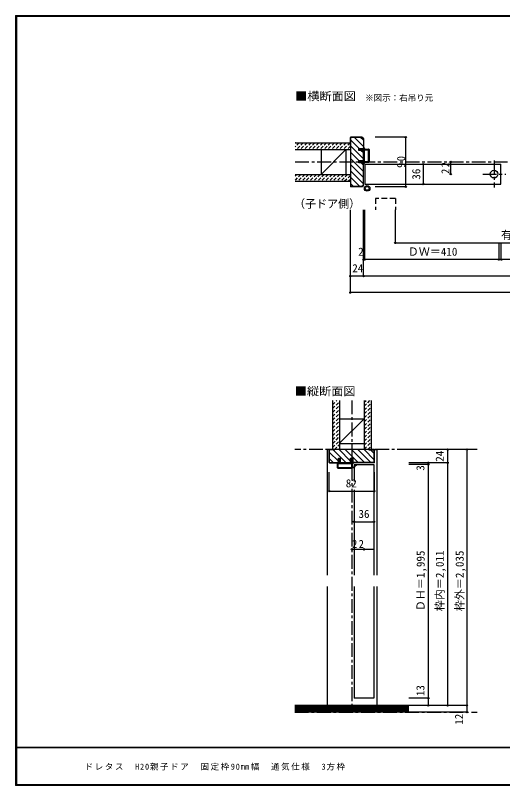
# Model space of a CAD drawing. Units: millimetres at full size, sheet at 1:5. Extents: x -973 to 977, y -718 to 696.
# Drawn here: x -973 to -91, y -701 to 696 of the extents above; entities that cross this region are included whole.
import ezdxf
from ezdxf.enums import TextEntityAlignment as Align

# ---------------------------------------------------------------- set-up
doc = ezdxf.new("R2010")
doc.units = ezdxf.units.MM
doc.header["$LTSCALE"] = 5
doc.header["$PDMODE"] = 32
doc.header["$PDSIZE"] = 2.5
for name, pattern in [('CHAIN1', [8, 5, -1, 1, -1]), ('DASHED1', [1.8, 1.2, -0.6]), ('DASHED2', [3, 2, -1])]:
    doc.linetypes.add(name, pattern=pattern)
for name, color, linetype in [('0-0_補助線', 7, 'Continuous'), ('0-1_通り芯', 4, 'CHAIN1'), ('0-2_柱', 3, 'Continuous'), ('0-3_仕上げ', 2, 'Continuous'), ('0-4_枠', 3, 'Continuous'), ('0-6_扉', 6, 'Continuous'), ('0-7_金物', 7, 'Continuous'), ('0-A_文字', 3, 'Continuous'), ('0-B_寸法', 7, 'Continuous'), ('0-C_ハッチ', 4, 'DASHED1'), ('F-1_枠', 6, 'Continuous'), ('F-A_文字', 7, 'Continuous')]:
    doc.layers.add(name, color=color, linetype=linetype)
doc.styles.add('ＭＳ ゴシック', font='')
doc.styles.get('ＭＳ ゴシック').set_extended_font_data('MS Gothic')

# ---------------------------------------------------------------- blocks, each defined once
blk = doc.blocks.new('01')
at = {"layer": '0-0_補助線'}
for p, q in [((-14.5, 0.346), (-14.5, -0.449)), ((-14.3, 0.346), (-14.3, -0.449)), ((-12.045, -0.049), (-14.178, 0.444)), ((-12, 0.146), (-14.133, 0.639)), ((-11.475, 5.146), (-12.298, 4.504)), ((-12.175, 4.146), (-11.475, 4.146)), ((-12.045, -0.049), (-11.993, 0.145)), ((-11.475, 0.146), (-12, 0.146)), ((-11.475, 7.146), (-11.475, 5.146)), ((-11.475, 4.146), (-11.475, 0.146)), ((-10.68, 7.55), (-9.257, 6.508)), ((-9.375, 6.146), (-10.075, 6.146)), ((-10.075, 3.146), (-10.075, 6.146)), ((-10.075, 3.146), (-9.252, 2.504)), ((-9.375, 2.146), (-10.075, 2.146)), ((-10.075, 0.146), (-10.075, 2.146)), ((-10.075, 0.146), (10.075, 0.146)), ((10.075, 3.146), (9.252, 2.504)), ((10.68, 7.55), (9.257, 6.508)), ((9.375, 6.146), (10.075, 6.146)), ((9.375, 2.146), (10.075, 2.146)), ((10.075, 3.146), (10.075, 6.146)), ((10.075, 0.146), (10.075, 2.146)), ((11.475, 7.146), (11.475, 5.146)), ((11.475, 5.146), (12.298, 4.504)), ((12.175, 4.146), (11.475, 4.146)), ((11.475, 4.146), (11.475, 0.146)), ((11.475, 0.146), (12, 0.146)), ((12.045, -0.049), (11.993, 0.145)), ((12, 0.146), (14.133, 0.639)), ((12.045, -0.049), (14.178, 0.444)), ((14.3, 0.346), (14.3, -0.449)), ((14.5, 0.346), (14.5, -0.449)), ((-14.265, -0.741), (-12.235, -1.196)), ((-14.222, -0.546), (-12.191, -1.001)), ((-12, -1.488), (-12, -8.854)), ((-11.8, -1.488), (-11.8, -8.854)), ((-11, -9.654), (11, -9.654)), ((11, -9.854), (-11, -9.854)), ((-10.6, -1.554), (-10.6, -8.154)), ((-10.3, -1.254), (10.3, -1.254)), ((-10.3, -8.454), (10.3, -8.454)), ((10.6, -1.554), (10.6, -8.154)), ((11.8, -1.488), (11.8, -8.854)), ((12, -1.488), (12, -8.854)), ((14.222, -0.546), (12.191, -1.001)), ((14.265, -0.741), (12.235, -1.196))]:
    blk.add_line(p, q, dxfattribs=at)
for centre, radius, start, end in [((-14.2, 0.346), 0.3, 77.00048, 180), ((-14.2, 0.346), 0.1, 77.00048, 180), ((-12.175, 4.346), 0.2, 127.96957, 270), ((-10.975, 7.146), 0.5, 53.78053, 180), ((-9.375, 6.346), 0.2, 270, 53.78053), ((-9.375, 2.346), 0.2, 270, 52.03043), ((9.375, 6.346), 0.2, 126.21947, 270), ((9.375, 2.346), 0.2, 127.96957, 270), ((10.975, 7.146), 0.5, 0, 126.21947), ((12.175, 4.346), 0.2, 270, 52.03043), ((14.2, 0.346), 0.3, 0, 102.99952), ((14.2, 0.346), 0.1, 0, 102.99952), ((-14.2, -0.449), 0.3, 180, 257.3929), ((-14.2, -0.449), 0.1, 180, 257.3929), ((-12.3, -1.488), 0.3, 0, 76.0718), ((-12.3, -1.488), 0.5, 0, 76.0718), ((-11, -8.854), 1, 180, 270), ((-11, -8.854), 0.8, 180, 270), ((-10.3, -1.554), 0.3, 90, 180), ((-10.3, -8.154), 0.3, 180, 270), ((10.3, -1.554), 0.3, 0, 90), ((10.3, -8.154), 0.3, 270, 0), ((11, -8.854), 1, 270, 0), ((11, -8.854), 0.8, 270, 0), ((12.3, -1.488), 0.5, 103.9282, 180), ((12.3, -1.488), 0.3, 103.9282, 180), ((14.2, -0.449), 0.1, 282.6071, 0), ((14.2, -0.449), 0.3, 282.6071, 0)]:
    blk.add_arc(centre, radius, start, end, dxfattribs=at)
blk = doc.blocks.new('2')
at = {"layer": '0-0_補助線'}
for p, q in [((-9.846, -9.622), (-9.846, 15.078)), ((-8.846, 16.078), (0.354, 16.078)), ((-8.846, 15.878), (0.637, 15.878)), ((-8.446, 14.378), (-8.446, -8.922)), ((-8.146, 14.678), (-1.546, 14.678)), ((-1.246, 14.378), (-1.246, -8.922)), ((0.154, 11.653), (2.154, 11.653)), ((0.154, 11.653), (0.154, -8.497)), ((2.154, 10.953), (2.154, 11.653)), ((3.154, 11.653), (2.512, 10.83)), ((3.154, 11.653), (6.154, 11.653)), ((4.154, 13.753), (4.154, 13.053)), ((5.154, 13.053), (4.512, 13.876)), ((7.154, 13.053), (5.154, 13.053)), ((6.154, 10.953), (6.154, 11.653)), ((7.558, 12.258), (6.516, 10.835)), ((-1.48, -10.622), (-8.846, -10.622)), ((-1.546, -9.222), (-8.146, -9.222)), ((-1.189, -10.85), (-0.732, -12.694)), ((0.354, -12.922), (-0.441, -12.922)), ((0.154, -8.497), (2.154, -8.497)), ((4.154, -9.897), (0.154, -9.897)), ((0.154, -9.897), (0.154, -10.622)), ((0.154, -10.622), (0.645, -12.548)), ((2.154, -7.797), (2.154, -8.497)), ((3.154, -8.497), (2.512, -7.674)), ((3.154, -8.497), (6.154, -8.497)), ((4.154, -10.597), (4.154, -9.897)), ((5.154, -9.897), (4.512, -10.72)), ((7.154, -9.897), (5.154, -9.897)), ((6.154, -7.797), (6.154, -8.497)), ((7.558, -9.101), (6.516, -7.679))]:
    blk.add_line(p, q, dxfattribs=at)
for points in [[(-9.646, 15.078), (-9.646, -9.622), (-9.846, -9.622)], [(4.154, 13.053), (0.154, 13.053), (0.649, 15.723)]]:
    blk.add_lwpolyline(points, dxfattribs=at)
for centre, radius, start, end in [((-8.846, 15.078), 1, 90, 180), ((-8.846, 15.078), 0.8, 90, 180), ((-8.146, 14.378), 0.3, 90, 180), ((-1.546, 14.378), 0.3, 0, 90), ((0.354, 15.778), 0.3, 349.49875, 90), ((2.354, 10.953), 0.2, 180, 322.03043), ((4.354, 13.753), 0.2, 37.96957, 180), ((6.354, 10.953), 0.2, 180, 323.78053), ((7.154, 12.553), 0.5, 323.78053, 90), ((-8.846, -9.622), 1, 180, 270), ((-2.846, -10.72), 6, 179.06153, 259.29815), ((-8.146, -8.922), 0.3, 180, 270), ((-2.846, -10.72), 5.3, 178.93757, 259.29815), ((-1.546, -8.922), 0.3, 270, 0), ((-1.48, -10.922), 0.3, 13.9282, 90), ((-0.441, -12.622), 0.3, 193.9282, 270), ((0.354, -12.622), 0.3, 270, 14.29438), ((2.354, -7.797), 0.2, 37.96957, 180), ((4.354, -10.597), 0.2, 180, 322.03043), ((6.354, -7.797), 0.2, 36.21947, 180), ((7.154, -9.397), 0.5, 270, 36.21947), ((-3.896, -16.272), 0.35, 259.29815, 79.29815)]:
    blk.add_arc(centre, radius, start, end, dxfattribs=at)
blk.add_point((-3.896, -16.622), dxfattribs=at)

msp = doc.modelspace()

# ---------------------------------------------------------------- linework, layer by layer
at = {"layer": '0-1_通り芯'}
for p, q in [((-466.347, 430), (469.653, 430)), ((-363.643, -2.5), (-363.643, -567.5)), ((-136.286, -91.5), (-467, -91.5)), ((-467, -567.5), (-136.286, -567.5))]:
    msp.add_line(p, q, dxfattribs=at)
at = {"layer": '0-1_通り芯', "color": 7}
for p, q in [((-105.884, 432.796), (-105.884, 383.563)), ((-126.419, 408), (-84.633, 408))]:
    msp.add_line(p, q, dxfattribs=at)
at = {"layer": '0-1_通り芯', "color": 7, "linetype": 'Continuous'}
msp.add_circle((-105.884, 408), 7, dxfattribs=at)
at = {"layer": '0-2_柱', "color": 7}
for p, q in [((-374.347, 452.5), (-419.347, 407.5)), ((-386.143, -79.928), (-341.143, -35.5))]:
    msp.add_line(p, q, dxfattribs=at)
at = {"layer": '0-2_柱'}
for p, q in [((-419.347, 452.5), (-419.347, 407.5)), ((-374.347, 452.5), (-374.347, 407.5)), ((-386.143, -35.5), (-341.143, -35.5)), ((-386.143, -80.5), (-341.143, -80.5))]:
    msp.add_line(p, q, dxfattribs=at)
at = {"layer": '0-3_仕上げ'}
for p, q in [((-466.347, 465), (-366.347, 465)), ((-466.347, 452.5), (-366.347, 452.5)), ((-466.347, 407.5), (-366.347, 407.5)), ((-466.347, 395), (-366.347, 395)), ((-398.643, -2.5), (-398.643, -91.5)), ((-386.143, -2.5), (-386.143, -91.5)), ((-341.143, -2.5), (-341.143, -91.5)), ((-328.643, -2.5), (-328.643, -91.5)), ((-260.286, -555.5), (-467, -555.5)), ((-260.286, -567.5), (-467, -567.5))]:
    msp.add_line(p, q, dxfattribs=at)
at = {"layer": '0-3_仕上げ', "color": 7}
for p, q in [((-260.286, -557), (-467, -557)), ((-260.286, -558.5), (-467, -558.5)), ((-260.286, -560), (-467, -560)), ((-260.286, -561.5), (-467, -561.5)), ((-260.286, -563), (-467, -563)), ((-260.286, -564.5), (-467, -564.5)), ((-260.286, -566), (-467, -566))]:
    msp.add_line(p, q, dxfattribs=at)
at = {"layer": '0-4_枠'}
for p, q in [((-345.175, 475), (-342.347, 472.172)), ((-345.383, 474.5), (-365.847, 474.5)), ((-365.847, 460), (-365.847, 474.5)), ((-345.383, 474.5), (-342.847, 471.964)), ((-342.847, 471.964), (-342.847, 454.5)), ((-342.347, 472.172), (-342.347, 454.5)), ((-365.847, 460), (-366.347, 460)), ((-350.847, 450.8), (-350.847, 454.5)), ((-350.847, 454.5), (-342.347, 454.5)), ((-342.347, 450.8), (-350.847, 450.8)), ((-342.847, 432.2), (-342.847, 450.8)), ((-342.347, 432.2), (-342.347, 450.8)), ((-350.847, 428.5), (-350.847, 432.2)), ((-342.347, 432.2), (-350.847, 432.2)), ((-342.347, 428.5), (-350.847, 428.5)), ((-342.847, 388.036), (-342.847, 428.5)), ((-342.347, 387.828), (-342.347, 428.5)), ((-365.847, 400), (-366.347, 400)), ((-365.847, 400), (-365.847, 385.5)), ((-345.382, 385.5), (-365.847, 385.5)), ((-342.847, 388.036), (-345.382, 385.5)), ((-322.643, -91.5), (-404.643, -91.5)), ((-404.643, -114.793), (-404.643, -91.5)), ((-394.643, -92), (-404.143, -92)), ((-394.643, -92), (-394.643, -91.5)), ((-332.643, -92), (-332.643, -91.5)), ((-332.643, -92), (-323.143, -92)), ((-322.643, -114.793), (-322.643, -91.5)), ((-388.143, -115.5), (-388.143, -107)), ((-388.143, -107), (-384.443, -107)), ((-384.443, -115.5), (-384.443, -107)), ((-365.843, -115.5), (-365.843, -107)), ((-365.843, -107), (-362.143, -107)), ((-362.143, -107), (-362.143, -115.5)), ((-403.936, -115.5), (-404.643, -114.793)), ((-403.936, -115.5), (-388.143, -115.5)), ((-403.729, -115), (-388.143, -115)), ((-384.443, -115), (-365.843, -115)), ((-384.443, -115.5), (-365.843, -115.5)), ((-323.557, -115), (-362.143, -115)), ((-323.35, -115.5), (-362.143, -115.5)), ((-323.35, -115.5), (-322.643, -114.793))]:
    msp.add_line(p, q, dxfattribs=at)
at = {"layer": '0-4_枠', "color": 4}
for p, q in [((-404.643, -91.5), (-408.643, -91.5)), ((-408.643, -91.5), (-408.643, -319.5)), ((-322.643, -91.5), (-318.643, -91.5)), ((-318.643, -91.5), (-318.643, -319.5)), ((-408.643, -339.5), (-408.643, -555.5)), ((-318.643, -339.5), (-318.643, -555.5))]:
    msp.add_line(p, q, dxfattribs=at)
at = {"layer": '0-4_枠'}
for points in [[(-345.175, 475), (-366.347, 475), (-366.347, 385)], [(-342.347, 387.828), (-345.175, 385), (-366.347, 385)], [(-403.729, -115), (-404.143, -114.586), (-404.143, -92)], [(-323.557, -115), (-323.143, -114.586), (-323.143, -92)]]:
    msp.add_lwpolyline(points, dxfattribs=at)
at = {"layer": '0-6_扉'}
for p, q in [((-340.347, 426), (-93.384, 426)), ((-93.384, 390), (-93.384, 426)), ((-359.643, -118.5), (-323.643, -118.5)), ((-359.643, -118.5), (-359.643, -149.19)), ((-323.643, -118.5), (-323.643, -319.5)), ((-359.643, -164.422), (-359.643, -319.5)), ((-359.643, -339.5), (-359.643, -542.5)), ((-323.643, -339.5), (-323.643, -542.5)), ((-323.643, -542.5), (-359.643, -542.5))]:
    msp.add_line(p, q, dxfattribs=at)
at = {"layer": '0-6_扉', "linetype": 'DASHED2'}
msp.add_line((-284.852, 363.881), (-284.852, 343.157), dxfattribs=at)
at = {"layer": '0-6_扉'}
msp.add_lwpolyline([(-340.347, 426), (-340.347, 390), (-93.384, 390)], dxfattribs=at)
at = {"layer": '0-6_扉', "linetype": 'DASHED2'}
msp.add_lwpolyline([(-284.852, 363.881), (-320.852, 363.881), (-320.852, 343.157)], dxfattribs=at)
at = {"layer": '0-7_金物'}
for radius in [5, 3.5]:
    msp.add_circle((-335.883, 382.13), radius, dxfattribs=at)
at = {"layer": '0-B_寸法', "color": 4}
for p, q in [((-265.889, 475), (-321.115, 475)), ((-265.889, 385), (-265.889, 475)), ((-234.337, 426), (-234.337, 390)), ((-184.337, 408), (-184.337, 430)), ((-265.889, 385), (-321.115, 385)), ((-366.347, 193.157), (-366.347, 343.157)), ((-342.347, 223.157), (-342.347, 343.157)), ((-340.347, 253.157), (-340.347, 343.157)), ((-284.852, 283.157), (-284.852, 343.157)), ((-284.852, 283.157), (282.158, 283.157)), ((-96.884, 253.157), (-96.884, 283.157)), ((-92.884, 253.157), (-92.884, 283.157)), ((345.653, 253.157), (-342.347, 253.157)), ((369.653, 223.157), (-366.347, 223.157)), ((369.653, 193.157), (-366.347, 193.157)), ((-155.286, -91.5), (-260.286, -91.5)), ((-190.286, -91.5), (-190.286, -555.5)), ((-155.286, -91.5), (-155.286, -567.5)), ((-190.286, -115.5), (-260.286, -115.5)), ((-225.286, -118.5), (-260.286, -118.5)), ((-225.286, -115.5), (-225.286, -555.5)), ((-404.643, -166.922), (-404.643, -132.4)), ((-322.643, -166.922), (-322.643, -132.4)), ((-404.643, -166.922), (-322.643, -166.922)), ((-359.643, -222.382), (-323.643, -222.382)), ((-363.643, -272.382), (-341.643, -272.382)), ((-225.286, -542.5), (-260.286, -542.5)), ((-155.286, -555.5), (-260.286, -555.5)), ((-155.286, -567.5), (-260.286, -567.5))]:
    msp.add_line(p, q, dxfattribs=at)
at = {"layer": '0-B_寸法'}
msp.add_line((-359.643, -272.382), (-323.643, -272.382), dxfattribs=at)
for p in [(-265.889, 475), (-234.337, 426), (-184.337, 430), (-184.337, 408), (-234.337, 390), (-265.889, 385), (-284.852, 283.157), (-342.347, 253.157), (-340.347, 253.157), (-96.884, 253.157), (-92.884, 253.157), (-366.347, 223.157), (-342.347, 223.157), (-366.347, 193.157), (-190.286, -91.5), (-155.286, -91.5), (-225.286, -115.5), (-225.286, -118.5), (-190.286, -115.5), (-404.643, -166.922), (-322.643, -166.922), (-359.643, -222.382), (-323.643, -222.382), (-363.643, -272.382), (-341.643, -272.382), (-225.286, -542.5), (-225.286, -555.5), (-190.286, -555.5), (-155.286, -555.5), (-155.286, -567.5)]:
    msp.add_point(p, dxfattribs=at)
at = {"layer": '0-C_ハッチ'}
for p, q in [((-458.878, 465), (-466.347, 457.531)), ((-465.949, 465), (-466.347, 464.602)), ((-451.807, 465), (-464.307, 452.5)), ((-444.736, 465), (-457.236, 452.5)), ((-437.665, 465), (-450.165, 452.5)), ((-430.594, 465), (-443.094, 452.5)), ((-423.523, 465), (-436.023, 452.5)), ((-416.452, 465), (-428.952, 452.5)), ((-409.381, 465), (-421.881, 452.5)), ((-402.31, 465), (-414.81, 452.5)), ((-395.239, 465), (-407.739, 452.5)), ((-388.168, 465), (-400.668, 452.5)), ((-381.096, 465), (-393.596, 452.5)), ((-374.025, 465), (-386.525, 452.5)), ((-366.954, 465), (-379.454, 452.5)), ((-366.347, 458.536), (-372.383, 452.5)), ((-456.17, 407.5), (-466.347, 397.323)), ((-463.241, 407.5), (-466.347, 404.394)), ((-449.099, 407.5), (-461.599, 395)), ((-442.028, 407.5), (-454.528, 395)), ((-434.957, 407.5), (-447.457, 395)), ((-427.886, 407.5), (-440.386, 395)), ((-420.815, 407.5), (-433.315, 395)), ((-413.744, 407.5), (-426.244, 395)), ((-406.673, 407.5), (-419.173, 395)), ((-399.601, 407.5), (-412.101, 395)), ((-392.53, 407.5), (-405.03, 395)), ((-385.459, 407.5), (-397.959, 395)), ((-378.388, 407.5), (-390.888, 395)), ((-371.317, 407.5), (-383.817, 395)), ((-366.347, 405.399), (-376.746, 395)), ((-366.347, 398.328), (-369.675, 395)), ((-398.643, -3.04), (-398.103, -2.5)), ((-398.643, -10.111), (-391.032, -2.5)), ((-398.643, -17.182), (-386.143, -4.682)), ((-398.643, -24.253), (-386.143, -11.753)), ((-341.143, -5.748), (-337.895, -2.5)), ((-341.143, -12.819), (-330.824, -2.5)), ((-341.143, -19.89), (-328.643, -7.39)), ((-398.643, -31.324), (-386.143, -18.824)), ((-398.643, -38.395), (-386.143, -25.895)), ((-341.143, -26.961), (-328.643, -14.461)), ((-341.143, -34.032), (-328.643, -21.532)), ((-398.643, -45.466), (-386.143, -32.966)), ((-398.643, -52.537), (-386.143, -40.037)), ((-341.143, -41.103), (-328.643, -28.603)), ((-341.143, -48.174), (-328.643, -35.674)), ((-398.643, -59.608), (-386.143, -47.108)), ((-398.643, -66.679), (-386.143, -54.179)), ((-341.143, -55.246), (-328.643, -42.746)), ((-341.143, -62.317), (-328.643, -49.817)), ((-398.643, -73.751), (-386.143, -61.251)), ((-398.321, -80.5), (-386.143, -68.322)), ((-341.143, -69.388), (-328.643, -56.888)), ((-341.143, -76.459), (-328.643, -63.959)), ((-398.643, -87.893), (-386.143, -75.393)), ((-395.179, -91.5), (-386.143, -82.464)), ((-341.143, -83.53), (-328.643, -71.03)), ((-341.143, -90.601), (-328.643, -78.101)), ((-388.108, -91.5), (-386.143, -89.535)), ((-334.971, -91.5), (-328.643, -85.172))]:
    msp.add_line(p, q, dxfattribs=at)
at = {"layer": '0-C_ハッチ', "linetype": 'Continuous'}
for p, q in [((-365.847, 469.97), (-350.376, 454.5)), ((-359.063, 474.5), (-342.847, 458.284)), ((-347.749, 474.5), (-342.847, 469.598)), ((-366.347, 459.157), (-342.847, 435.657)), ((-366.347, 447.842), (-350.704, 432.2)), ((-346.676, 450.8), (-342.847, 446.97)), ((-366.347, 436.529), (-342.847, 413.029)), ((-366.347, 425.216), (-342.847, 401.716)), ((-347.004, 428.5), (-342.847, 424.343)), ((-366.347, 413.902), (-342.847, 390.402)), ((-366.347, 402.588), (-349.259, 385.5)), ((-365.847, 390.775), (-360.572, 385.5)), ((-404.143, -96.784), (-388.143, -112.784)), ((-397.613, -92), (-374.613, -115)), ((-386.8, -91.5), (-365.843, -112.457)), ((-375.485, -91.5), (-351.986, -115)), ((-364.172, -91.5), (-340.672, -115)), ((-352.858, -91.5), (-329.358, -115)), ((-341.545, -91.5), (-323.143, -109.902)), ((-329.731, -92), (-323.143, -98.588)), ((-404.143, -108.098), (-397.241, -115))]:
    msp.add_line(p, q, dxfattribs=at)
at = {"layer": 'F-1_枠'}
for p, q in [((-973.347, 695.833), (-973.347, -700.833)), ((-973.347, 695.833), (976.653, 695.833)), ((-973.347, 695), (976.653, 695)), ((-973.347, 694.167), (976.653, 694.167)), ((-972.514, 695.833), (-972.514, -700.833)), ((-971.68, 695.833), (-971.68, -700.833)), ((976.653, -631.667), (-973.347, -631.667)), ((976.653, -632.5), (-973.347, -632.5)), ((976.653, -699.167), (-973.347, -699.167)), ((976.653, -700), (-973.347, -700)), ((976.653, -700.833), (-973.347, -700.833))]:
    msp.add_line(p, q, dxfattribs=at)

# ---------------------------------------------------------------- block references
at = {"layer": '0-7_金物', "rotation": 90}
for name, p in [('01', (-342.201, 441.5)), ('2', (-373.565, -115.654))]:
    msp.add_blockref(name, p, dxfattribs=at)

# ---------------------------------------------------------------- texts
at = {"layer": '0-A_文字', "color": 7, "style": 'ＭＳ ゴシック', "width": 1.1}
for s, p in [('■横断面図', (-466.347, 537.5)), ('■縦断面図', (-467, 2.5))]:
    msp.add_text(s, height=14.66, dxfattribs=at).set_placement(p, align=Align.BOTTOM_LEFT)
at = {"layer": '0-A_文字', "color": 7, "style": 'ＭＳ ゴシック'}
for s, height, p in [('※図示：右吊り元', 11, (-339.49, 537.5)), ('（子ドア側）', 14.66, (-468.5, 342.5))]:
    msp.add_text(s, height=height, dxfattribs=at).set_placement(p, align=Align.BOTTOM_LEFT)
at = {"layer": '0-B_寸法', "style": 'ＭＳ ゴシック'}
for s, p in [('36', (-235.337, 398)), ('24', (-192.786, -113.5)), ('3', (-227.786, -129.75)), ('ＤＨ＝1,995', (-227.323, -384.5)), ('枠内＝2,011', (-192.643, -384.5)), ('枠外＝2,035', (-156.629, -384.5)), ('13', (-227.786, -538.6)), ('12', (-157.786, -590.483))]:
    msp.add_text(s, height=14.66, rotation=90, dxfattribs=at).set_placement(p, align=Align.BOTTOM_LEFT)
for s, p in [('有効開口寸法＝1,021', (-93.347, 285.657)), ('2', (-352.169, 255.657)), ('ＤＷ＝410', (-262.365, 255.657)), ('24', (-362.847, 225.657)), ('82', (-374.643, -164.422)), ('36', (-351.643, -219.882))]:
    msp.add_text(s, height=14.66, dxfattribs=at).set_placement(p, align=Align.BOTTOM_LEFT)
at = {"layer": '0-B_寸法', "char_height": 14.66, "attachment_point": 7, "rotation": 90, "style": 'ＭＳ ゴシック'}
for s, insert in [('\\T1.27;\\W0.95;90', (-266.889, 419.375)), ('\\T1.27;\\W0.95;22', (-186.837, 408.375))]:
    msp.add_mtext(s, dxfattribs=dict(at, insert=insert))
at = {"layer": '0-B_寸法', "insert": (-363.268, -269.882), "char_height": 14.66, "attachment_point": 7, "style": 'ＭＳ ゴシック'}
msp.add_mtext('\\T1.27;\\W0.95;22', dxfattribs=at)
at = {"layer": 'F-A_文字', "insert": (-847.938, -673.333), "char_height": 11, "attachment_point": 7, "style": 'ＭＳ ゴシック'}
msp.add_mtext('\\T1.19;ドレタス\u3000H20親子ドア\u3000固定枠90㎜幅\u3000通気仕様\u30003方枠', dxfattribs=at)

doc.saveas('drawing.dxf')
